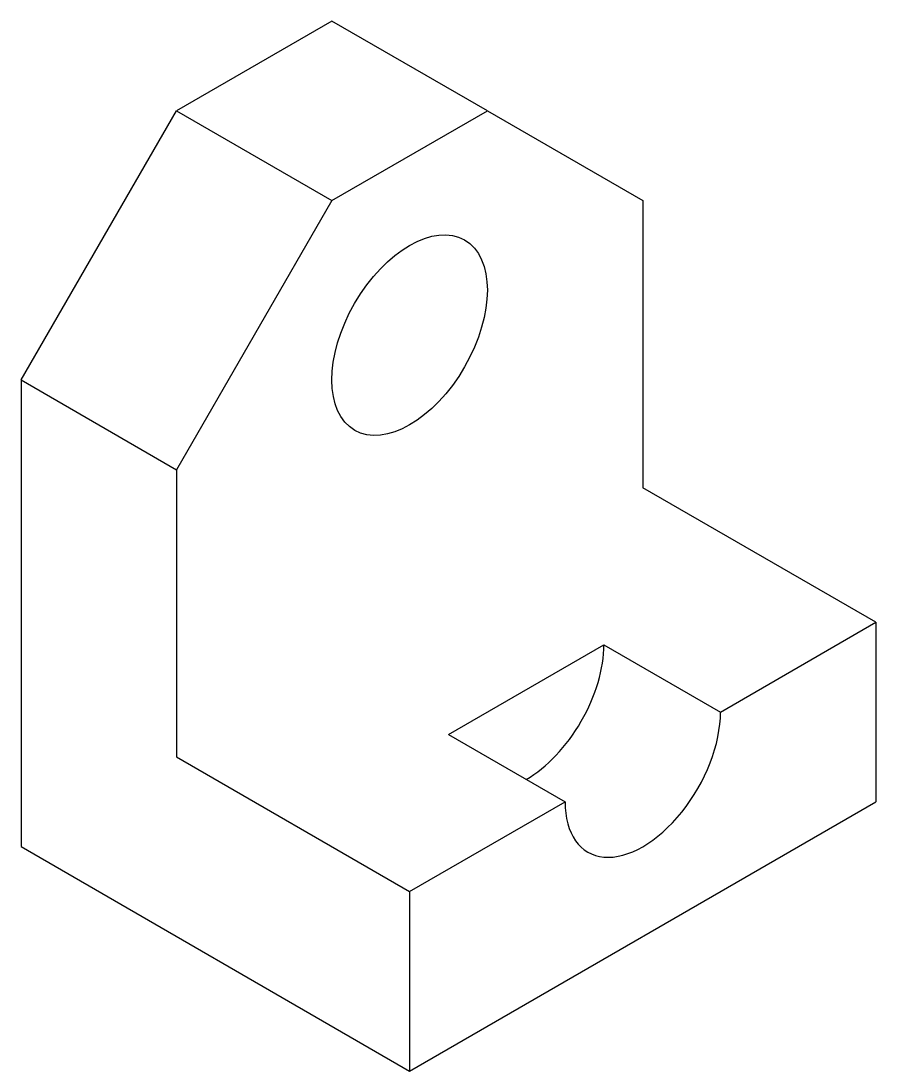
# Model space of a CAD drawing. Header units: metres. Extents: x 54 to 150, y 17 to 134.
import ezdxf

# ---------------------------------------------------------------- set-up
doc = ezdxf.new("R2010")
doc.units = ezdxf.units.M
doc.header["$MEASUREMENT"] = 0

msp = doc.modelspace()

# ---------------------------------------------------------------- linework, layer by layer
for p, q in [((89.06, 133.74), (71.74, 123.74)), ((106.38, 123.74), (89.06, 133.74)), ((54.42, 93.74), (71.74, 123.74)), ((71.74, 123.74), (89.06, 113.74)), ((89.06, 113.74), (106.38, 123.74)), ((106.38, 123.74), (123.7, 113.74)), ((89.06, 113.74), (71.74, 83.74)), ((123.7, 113.74), (123.7, 81.74)), ((54.42, 93.74), (54.42, 41.74)), ((54.42, 93.74), (71.74, 83.74)), ((71.74, 83.74), (71.74, 51.74)), ((149.68, 66.74), (123.7, 81.74)), ((132.36, 56.74), (149.68, 66.74)), ((149.68, 66.74), (149.68, 46.74)), ((102.05, 54.24), (119.37, 64.24)), ((119.37, 64.24), (132.36, 56.74)), ((102.05, 54.24), (115.04, 46.74)), ((71.74, 51.74), (97.72, 36.74)), ((97.72, 16.74), (149.68, 46.74)), ((97.72, 36.74), (115.04, 46.74)), ((54.42, 41.74), (97.72, 16.74)), ((97.72, 36.74), (97.72, 16.74))]:
    msp.add_line(p, q)
msp.add_ellipse((97.72, 98.74), major_axis=(-6.12, -10.61), ratio=0.57735)
for centre, start_param in [((110.71, 59.24), 7.068583), ((123.7, 51.74), 5.497787)]:
    msp.add_ellipse(centre, major_axis=(-6.12, -10.61), ratio=0.57735, start_param=start_param, end_param=8.63938)

doc.saveas('drawing.dxf')
